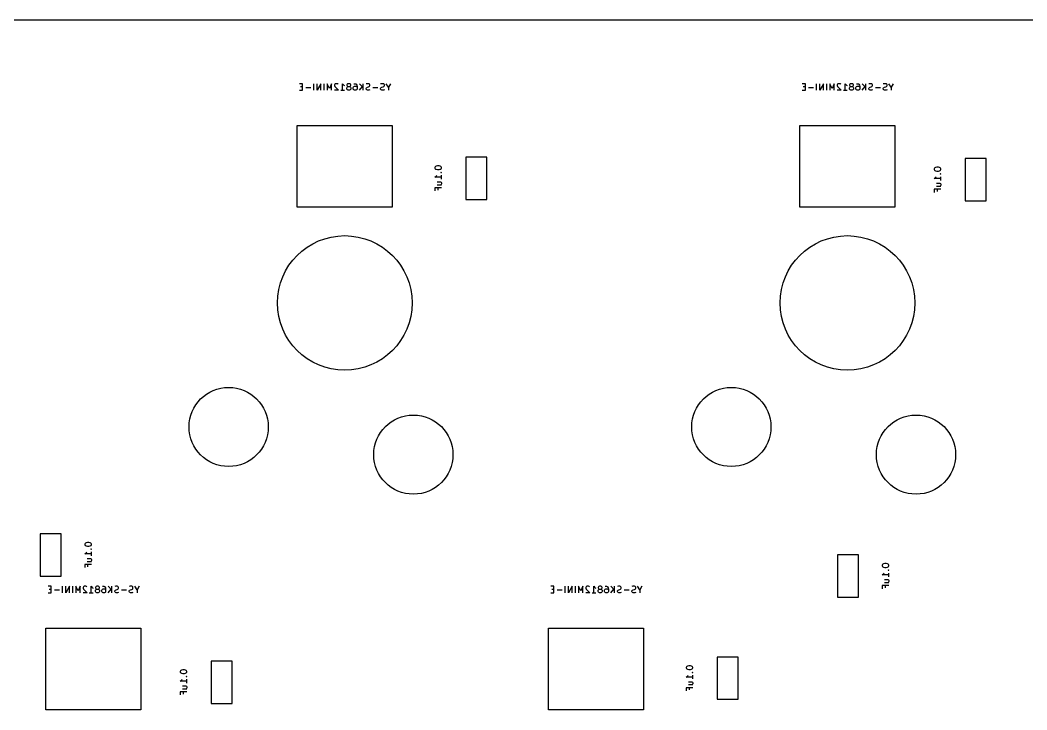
# Model space of a CAD drawing. Header units: millimetres. Extents: x -19 to 311, y -2 to 103.
# Drawn here: x 226.01 to 264.16, y 70.3 to 96.44 of the extents above; entities that cross this region are included whole.
import ezdxf

# ---------------------------------------------------------------- set-up
doc = ezdxf.new("R2010")
doc.units = ezdxf.units.MM
doc.layers.add('B.Fab', color=155, linetype='CONTINUOUS', true_color=0x585d84)
doc.layers.add('Edge.Cuts', color=254, linetype='CONTINUOUS', true_color=0xd0d2cd)

msp = doc.modelspace()

# ---------------------------------------------------------------- linework, layer by layer
at = {"layer": 'B.Fab', "linetype": 'CONTINUOUS'}
for p, q in [((236.719261, 94.036426), (236.600213, 94.036426)), ((236.719261, 93.917378), (236.635927, 93.917378)), ((236.719261, 93.786426), (236.719261, 94.036426)), ((237.028785, 93.881664), (236.838309, 93.881664)), ((237.147833, 93.786426), (237.147833, 94.036426)), ((237.409738, 94.036426), (237.266881, 93.786426)), ((237.266881, 93.786426), (237.266881, 94.036426)), ((237.409738, 93.786426), (237.409738, 94.036426)), ((237.528786, 93.786426), (237.528786, 94.036426)), ((237.731166, 93.857854), (237.647833, 94.036426)), ((237.647833, 94.036426), (237.647833, 93.786426)), ((237.8145, 94.036426), (237.731166, 93.857854)), ((237.8145, 93.786426), (237.8145, 94.036426)), ((237.933547, 94.012616), (237.921642, 93.988807)), ((237.921642, 93.988807), (237.921642, 93.964997)), ((237.921642, 93.964997), (237.933547, 93.929283)), ((237.945452, 94.024521), (237.933547, 94.012616)), ((237.933547, 93.929283), (238.076404, 93.786426)), ((237.969261, 94.036426), (237.945452, 94.024521)), ((238.028785, 94.036426), (237.969261, 94.036426)), ((238.052595, 94.024521), (238.028785, 94.036426)), ((238.064499, 94.012616), (238.052595, 94.024521)), ((238.231166, 93.786426), (238.231166, 94.036426)), ((238.231166, 94.036426), (238.254975, 94.000711)), ((238.254975, 94.000711), (238.278785, 93.976902)), ((238.278785, 93.976902), (238.302594, 93.964997)), ((238.409737, 94.012616), (238.397832, 93.988807)), ((238.397832, 93.988807), (238.397832, 93.976902)), ((238.397832, 93.976902), (238.409737, 93.953092)), ((238.397832, 93.881664), (238.409737, 93.905473)), ((238.397832, 93.834045), (238.397832, 93.881664)), ((238.421642, 94.024521), (238.409737, 94.012616)), ((238.409737, 93.953092), (238.421642, 93.941188)), ((238.409737, 93.905473), (238.421642, 93.917378)), ((238.445451, 94.036426), (238.421642, 94.024521)), ((238.421642, 93.941188), (238.445451, 93.929283)), ((238.421642, 93.917378), (238.445451, 93.929283)), ((238.49307, 94.036426), (238.445451, 94.036426)), ((238.445451, 93.929283), (238.49307, 93.929283)), ((238.51688, 94.024521), (238.49307, 94.036426)), ((238.49307, 93.929283), (238.51688, 93.941188)), ((238.49307, 93.929283), (238.51688, 93.917378)), ((238.528785, 94.012616), (238.51688, 94.024521)), ((238.51688, 93.941188), (238.528785, 93.953092)), ((238.51688, 93.917378), (238.528785, 93.905473)), ((238.540689, 93.988807), (238.528785, 94.012616)), ((238.528785, 93.953092), (238.540689, 93.976902)), ((238.528785, 93.905473), (238.540689, 93.881664)), ((238.540689, 93.976902), (238.540689, 93.988807)), ((238.540689, 93.881664), (238.540689, 93.834045)), ((238.635927, 93.893569), (238.647832, 93.917378)), ((238.635927, 93.834045), (238.635927, 93.893569)), ((238.647832, 93.917378), (238.659737, 93.929283)), ((238.659737, 94.036426), (238.707356, 94.036426)), ((238.659737, 93.929283), (238.683546, 93.941188)), ((238.683546, 93.941188), (238.731165, 93.941188)), ((238.707356, 94.036426), (238.731165, 94.024521)), ((238.731165, 94.024521), (238.74307, 94.012616)), ((238.731165, 93.941188), (238.754975, 93.929283)), ((238.74307, 94.012616), (238.76688, 93.976902)), ((238.754975, 93.929283), (238.76688, 93.917378)), ((238.76688, 93.976902), (238.778784, 93.929283)), ((238.76688, 93.917378), (238.778784, 93.893569)), ((238.778784, 93.929283), (238.778784, 93.834045)), ((238.874023, 94.036426), (239.01688, 93.893569)), ((238.874023, 93.786426), (238.981165, 93.929283)), ((239.01688, 93.786426), (239.01688, 94.036426)), ((239.159737, 94.036426), (239.124022, 94.024521)), ((239.124022, 93.857854), (239.135927, 93.881664)), ((239.124022, 93.834045), (239.124022, 93.857854)), ((239.135927, 93.881664), (239.147832, 93.893569)), ((239.147832, 93.893569), (239.171641, 93.905473)), ((239.21926, 94.036426), (239.159737, 94.036426)), ((239.171641, 93.905473), (239.21926, 93.917378)), ((239.24307, 94.024521), (239.21926, 94.036426)), ((239.21926, 93.917378), (239.24307, 93.929283)), ((239.254975, 94.012616), (239.24307, 94.024521)), ((239.24307, 93.929283), (239.254975, 93.941188)), ((239.266879, 93.988807), (239.254975, 94.012616)), ((239.254975, 93.941188), (239.266879, 93.964997)), ((239.266879, 93.964997), (239.266879, 93.988807)), ((239.564499, 93.881664), (239.374023, 93.881664)), ((239.707356, 94.036426), (239.671641, 94.024521)), ((239.671641, 93.857854), (239.683546, 93.881664)), ((239.671641, 93.834045), (239.671641, 93.857854)), ((239.683546, 93.881664), (239.695451, 93.893569)), ((239.695451, 93.893569), (239.71926, 93.905473)), ((239.766879, 94.036426), (239.707356, 94.036426)), ((239.71926, 93.905473), (239.766879, 93.917378)), ((239.790689, 94.024521), (239.766879, 94.036426)), ((239.766879, 93.917378), (239.790689, 93.929283)), ((239.802594, 94.012616), (239.790689, 94.024521)), ((239.790689, 93.929283), (239.802594, 93.941188)), ((239.814498, 93.988807), (239.802594, 94.012616)), ((239.802594, 93.941188), (239.814498, 93.964997)), ((239.814498, 93.964997), (239.814498, 93.988807)), ((239.969261, 93.905473), (239.885927, 94.036426)), ((240.052594, 94.036426), (239.969261, 93.905473)), ((239.969261, 93.905473), (239.969261, 93.786426)), ((255.769261, 94.036426), (255.650213, 94.036426)), ((255.769261, 93.917378), (255.685927, 93.917378)), ((255.769261, 93.786426), (255.769261, 94.036426)), ((256.078785, 93.881664), (255.888309, 93.881664)), ((256.197833, 93.786426), (256.197833, 94.036426)), ((256.459738, 94.036426), (256.316881, 93.786426)), ((256.316881, 93.786426), (256.316881, 94.036426)), ((256.459738, 93.786426), (256.459738, 94.036426)), ((256.578786, 93.786426), (256.578786, 94.036426)), ((256.781166, 93.857854), (256.697833, 94.036426)), ((256.697833, 94.036426), (256.697833, 93.786426)), ((256.8645, 94.036426), (256.781166, 93.857854)), ((256.8645, 93.786426), (256.8645, 94.036426)), ((256.983547, 94.012616), (256.971642, 93.988807)), ((256.971642, 93.988807), (256.971642, 93.964997)), ((256.971642, 93.964997), (256.983547, 93.929283)), ((256.995452, 94.024521), (256.983547, 94.012616)), ((256.983547, 93.929283), (257.126404, 93.786426)), ((257.019261, 94.036426), (256.995452, 94.024521)), ((257.078785, 94.036426), (257.019261, 94.036426)), ((257.102595, 94.024521), (257.078785, 94.036426)), ((257.114499, 94.012616), (257.102595, 94.024521)), ((257.281166, 93.786426), (257.281166, 94.036426)), ((257.281166, 94.036426), (257.304975, 94.000711)), ((257.304975, 94.000711), (257.328785, 93.976902)), ((257.328785, 93.976902), (257.352594, 93.964997)), ((257.459737, 94.012616), (257.447832, 93.988807)), ((257.447832, 93.988807), (257.447832, 93.976902)), ((257.447832, 93.976902), (257.459737, 93.953092)), ((257.447832, 93.881664), (257.459737, 93.905473)), ((257.447832, 93.834045), (257.447832, 93.881664)), ((257.471642, 94.024521), (257.459737, 94.012616)), ((257.459737, 93.953092), (257.471642, 93.941188)), ((257.459737, 93.905473), (257.471642, 93.917378)), ((257.495451, 94.036426), (257.471642, 94.024521)), ((257.471642, 93.941188), (257.495451, 93.929283)), ((257.471642, 93.917378), (257.495451, 93.929283)), ((257.54307, 94.036426), (257.495451, 94.036426)), ((257.495451, 93.929283), (257.54307, 93.929283)), ((257.56688, 94.024521), (257.54307, 94.036426)), ((257.54307, 93.929283), (257.56688, 93.941188)), ((257.54307, 93.929283), (257.56688, 93.917378)), ((257.578785, 94.012616), (257.56688, 94.024521)), ((257.56688, 93.941188), (257.578785, 93.953092)), ((257.56688, 93.917378), (257.578785, 93.905473)), ((257.590689, 93.988807), (257.578785, 94.012616)), ((257.578785, 93.953092), (257.590689, 93.976902)), ((257.578785, 93.905473), (257.590689, 93.881664)), ((257.590689, 93.976902), (257.590689, 93.988807)), ((257.590689, 93.881664), (257.590689, 93.834045)), ((257.685927, 93.893569), (257.697832, 93.917378)), ((257.685927, 93.834045), (257.685927, 93.893569)), ((257.697832, 93.917378), (257.709737, 93.929283)), ((257.709737, 94.036426), (257.757356, 94.036426)), ((257.709737, 93.929283), (257.733546, 93.941188)), ((257.733546, 93.941188), (257.781165, 93.941188)), ((257.757356, 94.036426), (257.781165, 94.024521)), ((257.781165, 94.024521), (257.79307, 94.012616)), ((257.781165, 93.941188), (257.804975, 93.929283)), ((257.79307, 94.012616), (257.81688, 93.976902)), ((257.804975, 93.929283), (257.81688, 93.917378)), ((257.81688, 93.976902), (257.828784, 93.929283)), ((257.81688, 93.917378), (257.828784, 93.893569)), ((257.828784, 93.929283), (257.828784, 93.834045)), ((257.924023, 94.036426), (258.06688, 93.893569)), ((257.924023, 93.786426), (258.031165, 93.929283)), ((258.06688, 93.786426), (258.06688, 94.036426)), ((258.209737, 94.036426), (258.174022, 94.024521)), ((258.174022, 93.857854), (258.185927, 93.881664)), ((258.174022, 93.834045), (258.174022, 93.857854)), ((258.185927, 93.881664), (258.197832, 93.893569)), ((258.197832, 93.893569), (258.221641, 93.905473)), ((258.26926, 94.036426), (258.209737, 94.036426)), ((258.221641, 93.905473), (258.26926, 93.917378)), ((258.29307, 94.024521), (258.26926, 94.036426)), ((258.26926, 93.917378), (258.29307, 93.929283)), ((258.304975, 94.012616), (258.29307, 94.024521)), ((258.29307, 93.929283), (258.304975, 93.941188)), ((258.316879, 93.988807), (258.304975, 94.012616)), ((258.304975, 93.941188), (258.316879, 93.964997)), ((258.316879, 93.964997), (258.316879, 93.988807)), ((258.614499, 93.881664), (258.424023, 93.881664)), ((258.757356, 94.036426), (258.721641, 94.024521)), ((258.721641, 93.857854), (258.733546, 93.881664)), ((258.721641, 93.834045), (258.721641, 93.857854)), ((258.733546, 93.881664), (258.745451, 93.893569)), ((258.745451, 93.893569), (258.76926, 93.905473)), ((258.816879, 94.036426), (258.757356, 94.036426)), ((258.76926, 93.905473), (258.816879, 93.917378)), ((258.840689, 94.024521), (258.816879, 94.036426)), ((258.816879, 93.917378), (258.840689, 93.929283)), ((258.852594, 94.012616), (258.840689, 94.024521)), ((258.840689, 93.929283), (258.852594, 93.941188)), ((258.864498, 93.988807), (258.852594, 94.012616)), ((258.852594, 93.941188), (258.864498, 93.964997)), ((258.864498, 93.964997), (258.864498, 93.988807)), ((259.019261, 93.905473), (258.935927, 94.036426)), ((259.102594, 94.036426), (259.019261, 93.905473)), ((259.019261, 93.905473), (259.019261, 93.786426)), ((236.600213, 93.786426), (236.719261, 93.786426)), ((238.076404, 93.786426), (237.921642, 93.786426)), ((238.159737, 93.786426), (238.302594, 93.786426)), ((238.409737, 93.810235), (238.397832, 93.834045)), ((238.421642, 93.79833), (238.409737, 93.810235)), ((238.445451, 93.786426), (238.421642, 93.79833)), ((238.49307, 93.786426), (238.445451, 93.786426)), ((238.51688, 93.79833), (238.49307, 93.786426)), ((238.528785, 93.810235), (238.51688, 93.79833)), ((238.540689, 93.834045), (238.528785, 93.810235)), ((238.647832, 93.810235), (238.635927, 93.834045)), ((238.659737, 93.79833), (238.647832, 93.810235)), ((238.683546, 93.786426), (238.659737, 93.79833)), ((238.731165, 93.786426), (238.683546, 93.786426)), ((238.754975, 93.79833), (238.731165, 93.786426)), ((238.76688, 93.810235), (238.754975, 93.79833)), ((238.778784, 93.834045), (238.76688, 93.810235)), ((239.135927, 93.810235), (239.124022, 93.834045)), ((239.147832, 93.79833), (239.135927, 93.810235)), ((239.171641, 93.786426), (239.147832, 93.79833)), ((239.231165, 93.786426), (239.171641, 93.786426)), ((239.266879, 93.79833), (239.231165, 93.786426)), ((239.683546, 93.810235), (239.671641, 93.834045)), ((239.695451, 93.79833), (239.683546, 93.810235)), ((239.71926, 93.786426), (239.695451, 93.79833)), ((239.778784, 93.786426), (239.71926, 93.786426)), ((239.814498, 93.79833), (239.778784, 93.786426)), ((255.650213, 93.786426), (255.769261, 93.786426)), ((257.126404, 93.786426), (256.971642, 93.786426)), ((257.209737, 93.786426), (257.352594, 93.786426)), ((257.459737, 93.810235), (257.447832, 93.834045)), ((257.471642, 93.79833), (257.459737, 93.810235)), ((257.495451, 93.786426), (257.471642, 93.79833)), ((257.54307, 93.786426), (257.495451, 93.786426)), ((257.56688, 93.79833), (257.54307, 93.786426)), ((257.578785, 93.810235), (257.56688, 93.79833)), ((257.590689, 93.834045), (257.578785, 93.810235)), ((257.697832, 93.810235), (257.685927, 93.834045)), ((257.709737, 93.79833), (257.697832, 93.810235)), ((257.733546, 93.786426), (257.709737, 93.79833)), ((257.781165, 93.786426), (257.733546, 93.786426)), ((257.804975, 93.79833), (257.781165, 93.786426)), ((257.81688, 93.810235), (257.804975, 93.79833)), ((257.828784, 93.834045), (257.81688, 93.810235)), ((258.185927, 93.810235), (258.174022, 93.834045)), ((258.197832, 93.79833), (258.185927, 93.810235)), ((258.221641, 93.786426), (258.197832, 93.79833)), ((258.281165, 93.786426), (258.221641, 93.786426)), ((258.316879, 93.79833), (258.281165, 93.786426)), ((258.733546, 93.810235), (258.721641, 93.834045)), ((258.745451, 93.79833), (258.733546, 93.810235)), ((258.76926, 93.786426), (258.745451, 93.79833)), ((258.828784, 93.786426), (258.76926, 93.786426)), ((258.864498, 93.79833), (258.828784, 93.786426)), ((242.89925, 91.2505), (242.89925, 89.6505)), ((243.69925, 91.2505), (242.89925, 91.2505)), ((243.69925, 89.6505), (243.69925, 91.2505)), ((261.82225, 91.1975), (261.82225, 89.5975)), ((262.62225, 91.1975), (261.82225, 91.1975)), ((262.62225, 89.5975), (262.62225, 91.1975)), ((241.744729, 90.885024), (241.732824, 90.861215)), ((241.732824, 90.861215), (241.732824, 90.837405)), ((241.732824, 90.837405), (241.744729, 90.813596)), ((241.756634, 90.896929), (241.744729, 90.885024)), ((241.744729, 90.813596), (241.756634, 90.801691)), ((241.780443, 90.908834), (241.756634, 90.896929)), ((241.828062, 90.920738), (241.780443, 90.908834)), ((241.887586, 90.920738), (241.828062, 90.920738)), ((241.935205, 90.908834), (241.887586, 90.920738)), ((241.959015, 90.896929), (241.935205, 90.908834)), ((241.97092, 90.885024), (241.959015, 90.896929)), ((241.959015, 90.801691), (241.97092, 90.813596)), ((241.982824, 90.861215), (241.97092, 90.885024)), ((241.97092, 90.813596), (241.982824, 90.837405)), ((241.982824, 90.837405), (241.982824, 90.861215)), ((260.667729, 90.832024), (260.655824, 90.808215)), ((260.655824, 90.808215), (260.655824, 90.784405)), ((260.679634, 90.843929), (260.667729, 90.832024)), ((260.703443, 90.855834), (260.679634, 90.843929)), ((260.751062, 90.867738), (260.703443, 90.855834)), ((260.810586, 90.867738), (260.751062, 90.867738)), ((260.858205, 90.855834), (260.810586, 90.867738)), ((260.882015, 90.843929), (260.858205, 90.855834)), ((260.89392, 90.832024), (260.882015, 90.843929)), ((260.905824, 90.808215), (260.89392, 90.832024)), ((260.905824, 90.784405), (260.905824, 90.808215)), ((241.732824, 90.492167), (241.768539, 90.515976)), ((241.982824, 90.492167), (241.732824, 90.492167)), ((241.756634, 90.801691), (241.780443, 90.789786)), ((241.768539, 90.515976), (241.792348, 90.539786)), ((241.780443, 90.789786), (241.828062, 90.777881)), ((241.792348, 90.539786), (241.804253, 90.563595)), ((241.828062, 90.777881), (241.887586, 90.777881)), ((241.887586, 90.777881), (241.935205, 90.789786)), ((241.935205, 90.789786), (241.959015, 90.801691)), ((241.97092, 90.682643), (241.959015, 90.670739)), ((241.959015, 90.670739), (241.97092, 90.658834)), ((241.959015, 90.670739), (241.982824, 90.670739)), ((241.982824, 90.670739), (241.97092, 90.682643)), ((241.97092, 90.658834), (241.982824, 90.670739)), ((241.982824, 90.420738), (241.982824, 90.563595)), ((260.655824, 90.784405), (260.667729, 90.760596)), ((260.655824, 90.439167), (260.691539, 90.462976)), ((260.905824, 90.439167), (260.655824, 90.439167)), ((260.667729, 90.760596), (260.679634, 90.748691)), ((260.679634, 90.748691), (260.703443, 90.736786)), ((260.691539, 90.462976), (260.715348, 90.486786)), ((260.703443, 90.736786), (260.751062, 90.724881)), ((260.715348, 90.486786), (260.727253, 90.510595)), ((260.751062, 90.724881), (260.810586, 90.724881)), ((260.810586, 90.724881), (260.858205, 90.736786)), ((260.858205, 90.736786), (260.882015, 90.748691)), ((260.882015, 90.748691), (260.89392, 90.760596)), ((260.89392, 90.629643), (260.882015, 90.617739)), ((260.882015, 90.617739), (260.89392, 90.605834)), ((260.882015, 90.617739), (260.905824, 90.617739)), ((260.89392, 90.760596), (260.905824, 90.784405)), ((260.905824, 90.617739), (260.89392, 90.629643)), ((260.89392, 90.605834), (260.905824, 90.617739)), ((260.905824, 90.367738), (260.905824, 90.510595)), ((241.982824, 90.087406), (241.732824, 90.087406)), ((241.732824, 90.087406), (241.732824, 89.968358)), ((241.816158, 90.313596), (241.94711, 90.313596)), ((241.816158, 90.206453), (241.982824, 90.206453)), ((241.851872, 90.004072), (241.851872, 90.087406)), ((241.94711, 90.313596), (241.97092, 90.301691)), ((241.97092, 90.218358), (241.959015, 90.206453)), ((241.97092, 90.301691), (241.982824, 90.277881)), ((241.982824, 90.242167), (241.97092, 90.218358)), ((241.982824, 90.277881), (241.982824, 90.242167)), ((260.739158, 90.260596), (260.87011, 90.260596)), ((260.739158, 90.153453), (260.905824, 90.153453)), ((260.87011, 90.260596), (260.89392, 90.248691)), ((260.89392, 90.165358), (260.882015, 90.153453)), ((260.89392, 90.248691), (260.905824, 90.224881)), ((260.905824, 90.189167), (260.89392, 90.165358)), ((260.905824, 90.224881), (260.905824, 90.189167)), ((260.905824, 90.034406), (260.655824, 90.034406)), ((260.655824, 90.034406), (260.655824, 89.915358)), ((260.774872, 89.951072), (260.774872, 90.034406)), ((242.89925, 89.6505), (243.69925, 89.6505)), ((261.82225, 89.5975), (262.62225, 89.5975)), ((226.77025, 76.9735), (226.77025, 75.3735)), ((227.57025, 76.9735), (226.77025, 76.9735)), ((227.57025, 75.3735), (227.57025, 76.9735)), ((228.475729, 76.608024), (228.463824, 76.584215)), ((228.463824, 76.584215), (228.463824, 76.560405)), ((228.463824, 76.560405), (228.475729, 76.536596)), ((228.487634, 76.619929), (228.475729, 76.608024)), ((228.475729, 76.536596), (228.487634, 76.524691)), ((228.511443, 76.631834), (228.487634, 76.619929)), ((228.487634, 76.524691), (228.511443, 76.512786)), ((228.559062, 76.643738), (228.511443, 76.631834)), ((228.511443, 76.512786), (228.559062, 76.500881)), ((228.618586, 76.643738), (228.559062, 76.643738)), ((228.559062, 76.500881), (228.618586, 76.500881)), ((228.666205, 76.631834), (228.618586, 76.643738)), ((228.618586, 76.500881), (228.666205, 76.512786)), ((228.690015, 76.619929), (228.666205, 76.631834)), ((228.666205, 76.512786), (228.690015, 76.524691)), ((228.70192, 76.608024), (228.690015, 76.619929)), ((228.690015, 76.524691), (228.70192, 76.536596)), ((228.70192, 76.405643), (228.690015, 76.393739)), ((228.690015, 76.393739), (228.70192, 76.381834)), ((228.690015, 76.393739), (228.713824, 76.393739)), ((228.713824, 76.584215), (228.70192, 76.608024)), ((228.70192, 76.536596), (228.713824, 76.560405)), ((228.713824, 76.393739), (228.70192, 76.405643)), ((228.70192, 76.381834), (228.713824, 76.393739)), ((228.713824, 76.560405), (228.713824, 76.584215)), ((228.463824, 76.215167), (228.499539, 76.238976)), ((228.713824, 76.215167), (228.463824, 76.215167)), ((228.499539, 76.238976), (228.523348, 76.262786)), ((228.523348, 76.262786), (228.535253, 76.286595)), ((228.547158, 76.036596), (228.67811, 76.036596)), ((228.547158, 75.929453), (228.713824, 75.929453)), ((228.67811, 76.036596), (228.70192, 76.024691)), ((228.70192, 75.941358), (228.690015, 75.929453)), ((228.70192, 76.024691), (228.713824, 76.000881)), ((228.713824, 75.965167), (228.70192, 75.941358)), ((228.713824, 76.143738), (228.713824, 76.286595)), ((228.713824, 76.000881), (228.713824, 75.965167)), ((256.98975, 76.175), (256.98975, 74.575)), ((257.78975, 76.175), (256.98975, 76.175)), ((257.78975, 74.575), (257.78975, 76.175)), ((228.713824, 75.810406), (228.463824, 75.810406)), ((228.463824, 75.810406), (228.463824, 75.691358)), ((228.582872, 75.727072), (228.582872, 75.810406)), ((258.695229, 75.809524), (258.683324, 75.785715)), ((258.683324, 75.785715), (258.683324, 75.761905)), ((258.683324, 75.761905), (258.695229, 75.738096)), ((258.707134, 75.821429), (258.695229, 75.809524)), ((258.695229, 75.738096), (258.707134, 75.726191)), ((258.730943, 75.833334), (258.707134, 75.821429)), ((258.707134, 75.726191), (258.730943, 75.714286)), ((258.778562, 75.845238), (258.730943, 75.833334)), ((258.730943, 75.714286), (258.778562, 75.702381)), ((258.838086, 75.845238), (258.778562, 75.845238)), ((258.778562, 75.702381), (258.838086, 75.702381)), ((258.885705, 75.833334), (258.838086, 75.845238)), ((258.838086, 75.702381), (258.885705, 75.714286)), ((258.909515, 75.821429), (258.885705, 75.833334)), ((258.885705, 75.714286), (258.909515, 75.726191)), ((258.92142, 75.809524), (258.909515, 75.821429)), ((258.909515, 75.726191), (258.92142, 75.738096)), ((258.92142, 75.607143), (258.909515, 75.595239)), ((258.909515, 75.595239), (258.92142, 75.583334)), ((258.909515, 75.595239), (258.933324, 75.595239)), ((258.933324, 75.785715), (258.92142, 75.809524)), ((258.92142, 75.738096), (258.933324, 75.761905)), ((258.933324, 75.595239), (258.92142, 75.607143)), ((258.92142, 75.583334), (258.933324, 75.595239)), ((258.933324, 75.761905), (258.933324, 75.785715)), ((226.77025, 75.3735), (227.57025, 75.3735)), ((258.683324, 75.416667), (258.719039, 75.440476)), ((258.933324, 75.416667), (258.683324, 75.416667)), ((258.719039, 75.440476), (258.742848, 75.464286)), ((258.742848, 75.464286), (258.754753, 75.488095)), ((258.766658, 75.238096), (258.89761, 75.238096)), ((258.89761, 75.238096), (258.92142, 75.226191)), ((258.92142, 75.226191), (258.933324, 75.202381)), ((258.933324, 75.166667), (258.92142, 75.142858)), ((258.933324, 75.345238), (258.933324, 75.488095)), ((258.933324, 75.202381), (258.933324, 75.166667)), ((227.194261, 74.986426), (227.075213, 74.986426)), ((227.194261, 74.867378), (227.110927, 74.867378)), ((227.194261, 74.736426), (227.194261, 74.986426)), ((227.503785, 74.831664), (227.313309, 74.831664)), ((227.622833, 74.736426), (227.622833, 74.986426)), ((227.884738, 74.986426), (227.741881, 74.736426)), ((227.741881, 74.736426), (227.741881, 74.986426)), ((227.884738, 74.736426), (227.884738, 74.986426)), ((228.003786, 74.736426), (228.003786, 74.986426)), ((228.206166, 74.807854), (228.122833, 74.986426)), ((228.122833, 74.986426), (228.122833, 74.736426)), ((228.2895, 74.986426), (228.206166, 74.807854)), ((228.2895, 74.736426), (228.2895, 74.986426)), ((228.408547, 74.962616), (228.396642, 74.938807)), ((228.396642, 74.938807), (228.396642, 74.914997)), ((228.396642, 74.914997), (228.408547, 74.879283)), ((228.420452, 74.974521), (228.408547, 74.962616)), ((228.408547, 74.879283), (228.551404, 74.736426)), ((228.444261, 74.986426), (228.420452, 74.974521)), ((228.503785, 74.986426), (228.444261, 74.986426)), ((228.527595, 74.974521), (228.503785, 74.986426)), ((228.539499, 74.962616), (228.527595, 74.974521)), ((228.706166, 74.736426), (228.706166, 74.986426)), ((228.706166, 74.986426), (228.729975, 74.950711)), ((228.729975, 74.950711), (228.753785, 74.926902)), ((228.753785, 74.926902), (228.777594, 74.914997)), ((228.884737, 74.962616), (228.872832, 74.938807)), ((228.872832, 74.938807), (228.872832, 74.926902)), ((228.872832, 74.926902), (228.884737, 74.903092)), ((228.872832, 74.831664), (228.884737, 74.855473)), ((228.872832, 74.784045), (228.872832, 74.831664)), ((228.884737, 74.760235), (228.872832, 74.784045)), ((228.896642, 74.974521), (228.884737, 74.962616)), ((228.884737, 74.903092), (228.896642, 74.891188)), ((228.884737, 74.855473), (228.896642, 74.867378)), ((228.920451, 74.986426), (228.896642, 74.974521)), ((228.896642, 74.891188), (228.920451, 74.879283)), ((228.896642, 74.867378), (228.920451, 74.879283)), ((228.96807, 74.986426), (228.920451, 74.986426)), ((228.920451, 74.879283), (228.96807, 74.879283)), ((228.99188, 74.974521), (228.96807, 74.986426)), ((228.96807, 74.879283), (228.99188, 74.891188)), ((228.96807, 74.879283), (228.99188, 74.867378)), ((229.003785, 74.962616), (228.99188, 74.974521)), ((228.99188, 74.891188), (229.003785, 74.903092)), ((228.99188, 74.867378), (229.003785, 74.855473)), ((229.015689, 74.938807), (229.003785, 74.962616)), ((229.003785, 74.903092), (229.015689, 74.926902)), ((229.003785, 74.855473), (229.015689, 74.831664)), ((229.015689, 74.784045), (229.003785, 74.760235)), ((229.015689, 74.926902), (229.015689, 74.938807)), ((229.015689, 74.831664), (229.015689, 74.784045)), ((229.110927, 74.843569), (229.122832, 74.867378)), ((229.110927, 74.784045), (229.110927, 74.843569)), ((229.122832, 74.760235), (229.110927, 74.784045)), ((229.122832, 74.867378), (229.134737, 74.879283)), ((229.134737, 74.986426), (229.182356, 74.986426)), ((229.134737, 74.879283), (229.158546, 74.891188)), ((229.158546, 74.891188), (229.206165, 74.891188)), ((229.182356, 74.986426), (229.206165, 74.974521)), ((229.206165, 74.974521), (229.21807, 74.962616)), ((229.206165, 74.891188), (229.229975, 74.879283)), ((229.21807, 74.962616), (229.24188, 74.926902)), ((229.229975, 74.879283), (229.24188, 74.867378)), ((229.24188, 74.926902), (229.253784, 74.879283)), ((229.24188, 74.867378), (229.253784, 74.843569)), ((229.253784, 74.784045), (229.24188, 74.760235)), ((229.253784, 74.879283), (229.253784, 74.784045)), ((229.349023, 74.986426), (229.49188, 74.843569)), ((229.349023, 74.736426), (229.456165, 74.879283)), ((229.49188, 74.736426), (229.49188, 74.986426)), ((229.634737, 74.986426), (229.599022, 74.974521)), ((229.599022, 74.807854), (229.610927, 74.831664)), ((229.599022, 74.784045), (229.599022, 74.807854)), ((229.610927, 74.760235), (229.599022, 74.784045)), ((229.610927, 74.831664), (229.622832, 74.843569)), ((229.622832, 74.843569), (229.646641, 74.855473)), ((229.69426, 74.986426), (229.634737, 74.986426)), ((229.646641, 74.855473), (229.69426, 74.867378)), ((229.71807, 74.974521), (229.69426, 74.986426)), ((229.69426, 74.867378), (229.71807, 74.879283)), ((229.729975, 74.962616), (229.71807, 74.974521)), ((229.71807, 74.879283), (229.729975, 74.891188)), ((229.741879, 74.938807), (229.729975, 74.962616)), ((229.729975, 74.891188), (229.741879, 74.914997)), ((229.741879, 74.914997), (229.741879, 74.938807)), ((230.039499, 74.831664), (229.849023, 74.831664)), ((230.182356, 74.986426), (230.146641, 74.974521)), ((230.146641, 74.807854), (230.158546, 74.831664)), ((230.146641, 74.784045), (230.146641, 74.807854)), ((230.158546, 74.760235), (230.146641, 74.784045)), ((230.158546, 74.831664), (230.170451, 74.843569)), ((230.170451, 74.843569), (230.19426, 74.855473)), ((230.241879, 74.986426), (230.182356, 74.986426)), ((230.19426, 74.855473), (230.241879, 74.867378)), ((230.265689, 74.974521), (230.241879, 74.986426)), ((230.241879, 74.867378), (230.265689, 74.879283)), ((230.277594, 74.962616), (230.265689, 74.974521)), ((230.265689, 74.879283), (230.277594, 74.891188)), ((230.289498, 74.938807), (230.277594, 74.962616)), ((230.277594, 74.891188), (230.289498, 74.914997)), ((230.289498, 74.914997), (230.289498, 74.938807)), ((230.444261, 74.855473), (230.360927, 74.986426)), ((230.527594, 74.986426), (230.444261, 74.855473)), ((230.444261, 74.855473), (230.444261, 74.736426)), ((246.244261, 74.986426), (246.125213, 74.986426)), ((246.244261, 74.867378), (246.160927, 74.867378)), ((246.244261, 74.736426), (246.244261, 74.986426)), ((246.553785, 74.831664), (246.363309, 74.831664)), ((246.672833, 74.736426), (246.672833, 74.986426)), ((246.934738, 74.986426), (246.791881, 74.736426)), ((246.791881, 74.736426), (246.791881, 74.986426)), ((246.934738, 74.736426), (246.934738, 74.986426)), ((247.053786, 74.736426), (247.053786, 74.986426)), ((247.256166, 74.807854), (247.172833, 74.986426)), ((247.172833, 74.986426), (247.172833, 74.736426)), ((247.3395, 74.986426), (247.256166, 74.807854)), ((247.3395, 74.736426), (247.3395, 74.986426)), ((247.458547, 74.962616), (247.446642, 74.938807)), ((247.446642, 74.938807), (247.446642, 74.914997)), ((247.446642, 74.914997), (247.458547, 74.879283)), ((247.470452, 74.974521), (247.458547, 74.962616)), ((247.458547, 74.879283), (247.601404, 74.736426)), ((247.494261, 74.986426), (247.470452, 74.974521)), ((247.553785, 74.986426), (247.494261, 74.986426)), ((247.577595, 74.974521), (247.553785, 74.986426)), ((247.589499, 74.962616), (247.577595, 74.974521)), ((247.756166, 74.736426), (247.756166, 74.986426)), ((247.756166, 74.986426), (247.779975, 74.950711)), ((247.779975, 74.950711), (247.803785, 74.926902)), ((247.803785, 74.926902), (247.827594, 74.914997)), ((247.934737, 74.962616), (247.922832, 74.938807)), ((247.922832, 74.938807), (247.922832, 74.926902)), ((247.922832, 74.926902), (247.934737, 74.903092)), ((247.922832, 74.831664), (247.934737, 74.855473)), ((247.922832, 74.784045), (247.922832, 74.831664)), ((247.934737, 74.760235), (247.922832, 74.784045)), ((247.946642, 74.974521), (247.934737, 74.962616)), ((247.934737, 74.903092), (247.946642, 74.891188)), ((247.934737, 74.855473), (247.946642, 74.867378)), ((247.970451, 74.986426), (247.946642, 74.974521)), ((247.946642, 74.891188), (247.970451, 74.879283)), ((247.946642, 74.867378), (247.970451, 74.879283)), ((248.01807, 74.986426), (247.970451, 74.986426)), ((247.970451, 74.879283), (248.01807, 74.879283)), ((248.04188, 74.974521), (248.01807, 74.986426)), ((248.01807, 74.879283), (248.04188, 74.891188)), ((248.01807, 74.879283), (248.04188, 74.867378)), ((248.053785, 74.962616), (248.04188, 74.974521)), ((248.04188, 74.891188), (248.053785, 74.903092)), ((248.04188, 74.867378), (248.053785, 74.855473)), ((248.065689, 74.938807), (248.053785, 74.962616)), ((248.053785, 74.903092), (248.065689, 74.926902)), ((248.053785, 74.855473), (248.065689, 74.831664)), ((248.065689, 74.784045), (248.053785, 74.760235)), ((248.065689, 74.926902), (248.065689, 74.938807)), ((248.065689, 74.831664), (248.065689, 74.784045)), ((248.160927, 74.843569), (248.172832, 74.867378)), ((248.160927, 74.784045), (248.160927, 74.843569)), ((248.172832, 74.760235), (248.160927, 74.784045)), ((248.172832, 74.867378), (248.184737, 74.879283)), ((248.184737, 74.986426), (248.232356, 74.986426)), ((248.184737, 74.879283), (248.208546, 74.891188)), ((248.208546, 74.891188), (248.256165, 74.891188)), ((248.232356, 74.986426), (248.256165, 74.974521)), ((248.256165, 74.974521), (248.26807, 74.962616)), ((248.256165, 74.891188), (248.279975, 74.879283)), ((248.26807, 74.962616), (248.29188, 74.926902)), ((248.279975, 74.879283), (248.29188, 74.867378)), ((248.29188, 74.926902), (248.303784, 74.879283)), ((248.29188, 74.867378), (248.303784, 74.843569)), ((248.303784, 74.784045), (248.29188, 74.760235)), ((248.303784, 74.879283), (248.303784, 74.784045)), ((248.399023, 74.986426), (248.54188, 74.843569)), ((248.399023, 74.736426), (248.506165, 74.879283)), ((248.54188, 74.736426), (248.54188, 74.986426)), ((248.684737, 74.986426), (248.649022, 74.974521)), ((248.649022, 74.807854), (248.660927, 74.831664)), ((248.649022, 74.784045), (248.649022, 74.807854)), ((248.660927, 74.760235), (248.649022, 74.784045)), ((248.660927, 74.831664), (248.672832, 74.843569)), ((248.672832, 74.843569), (248.696641, 74.855473)), ((248.74426, 74.986426), (248.684737, 74.986426)), ((248.696641, 74.855473), (248.74426, 74.867378)), ((248.76807, 74.974521), (248.74426, 74.986426)), ((248.74426, 74.867378), (248.76807, 74.879283)), ((248.779975, 74.962616), (248.76807, 74.974521)), ((248.76807, 74.879283), (248.779975, 74.891188)), ((248.791879, 74.938807), (248.779975, 74.962616)), ((248.779975, 74.891188), (248.791879, 74.914997)), ((248.791879, 74.914997), (248.791879, 74.938807)), ((249.089499, 74.831664), (248.899023, 74.831664)), ((249.232356, 74.986426), (249.196641, 74.974521)), ((249.196641, 74.807854), (249.208546, 74.831664)), ((249.196641, 74.784045), (249.196641, 74.807854)), ((249.208546, 74.760235), (249.196641, 74.784045)), ((249.208546, 74.831664), (249.220451, 74.843569)), ((249.220451, 74.843569), (249.24426, 74.855473)), ((249.291879, 74.986426), (249.232356, 74.986426)), ((249.24426, 74.855473), (249.291879, 74.867378)), ((249.315689, 74.974521), (249.291879, 74.986426)), ((249.291879, 74.867378), (249.315689, 74.879283)), ((249.327594, 74.962616), (249.315689, 74.974521)), ((249.315689, 74.879283), (249.327594, 74.891188)), ((249.339498, 74.938807), (249.327594, 74.962616)), ((249.327594, 74.891188), (249.339498, 74.914997)), ((249.339498, 74.914997), (249.339498, 74.938807)), ((249.494261, 74.855473), (249.410927, 74.986426)), ((249.577594, 74.986426), (249.494261, 74.855473)), ((249.494261, 74.855473), (249.494261, 74.736426)), ((258.933324, 75.011906), (258.683324, 75.011906)), ((258.683324, 75.011906), (258.683324, 74.892858)), ((258.766658, 75.130953), (258.933324, 75.130953)), ((258.802372, 74.928572), (258.802372, 75.011906)), ((258.92142, 75.142858), (258.909515, 75.130953)), ((227.075213, 74.736426), (227.194261, 74.736426)), ((228.551404, 74.736426), (228.396642, 74.736426)), ((228.634737, 74.736426), (228.777594, 74.736426)), ((228.896642, 74.74833), (228.884737, 74.760235)), ((228.920451, 74.736426), (228.896642, 74.74833)), ((228.96807, 74.736426), (228.920451, 74.736426)), ((228.99188, 74.74833), (228.96807, 74.736426)), ((229.003785, 74.760235), (228.99188, 74.74833)), ((229.134737, 74.74833), (229.122832, 74.760235)), ((229.158546, 74.736426), (229.134737, 74.74833)), ((229.206165, 74.736426), (229.158546, 74.736426)), ((229.229975, 74.74833), (229.206165, 74.736426)), ((229.24188, 74.760235), (229.229975, 74.74833)), ((229.622832, 74.74833), (229.610927, 74.760235)), ((229.646641, 74.736426), (229.622832, 74.74833)), ((229.706165, 74.736426), (229.646641, 74.736426)), ((229.741879, 74.74833), (229.706165, 74.736426)), ((230.170451, 74.74833), (230.158546, 74.760235)), ((230.19426, 74.736426), (230.170451, 74.74833)), ((230.253784, 74.736426), (230.19426, 74.736426)), ((230.289498, 74.74833), (230.253784, 74.736426)), ((246.125213, 74.736426), (246.244261, 74.736426)), ((247.601404, 74.736426), (247.446642, 74.736426)), ((247.684737, 74.736426), (247.827594, 74.736426)), ((247.946642, 74.74833), (247.934737, 74.760235)), ((247.970451, 74.736426), (247.946642, 74.74833)), ((248.01807, 74.736426), (247.970451, 74.736426)), ((248.04188, 74.74833), (248.01807, 74.736426)), ((248.053785, 74.760235), (248.04188, 74.74833)), ((248.184737, 74.74833), (248.172832, 74.760235)), ((248.208546, 74.736426), (248.184737, 74.74833)), ((248.256165, 74.736426), (248.208546, 74.736426)), ((248.279975, 74.74833), (248.256165, 74.736426)), ((248.29188, 74.760235), (248.279975, 74.74833)), ((248.672832, 74.74833), (248.660927, 74.760235)), ((248.696641, 74.736426), (248.672832, 74.74833)), ((248.756165, 74.736426), (248.696641, 74.736426)), ((248.791879, 74.74833), (248.756165, 74.736426)), ((249.220451, 74.74833), (249.208546, 74.760235)), ((249.24426, 74.736426), (249.220451, 74.74833)), ((249.303784, 74.736426), (249.24426, 74.736426)), ((249.339498, 74.74833), (249.303784, 74.736426)), ((256.98975, 74.575), (257.78975, 74.575)), ((233.24725, 72.1475), (233.24725, 70.5475)), ((234.04725, 72.1475), (233.24725, 72.1475)), ((234.04725, 70.5475), (234.04725, 72.1475)), ((252.42425, 72.301), (252.42425, 70.701)), ((253.22425, 72.301), (252.42425, 72.301)), ((253.22425, 70.701), (253.22425, 72.301)), ((232.092729, 71.782024), (232.080824, 71.758215)), ((232.080824, 71.758215), (232.080824, 71.734405)), ((232.080824, 71.734405), (232.092729, 71.710596)), ((232.104634, 71.793929), (232.092729, 71.782024)), ((232.128443, 71.805834), (232.104634, 71.793929)), ((232.176062, 71.817738), (232.128443, 71.805834)), ((232.235586, 71.817738), (232.176062, 71.817738)), ((232.283205, 71.805834), (232.235586, 71.817738)), ((232.307015, 71.793929), (232.283205, 71.805834)), ((232.31892, 71.782024), (232.307015, 71.793929)), ((232.330824, 71.758215), (232.31892, 71.782024)), ((232.31892, 71.710596), (232.330824, 71.734405)), ((232.330824, 71.734405), (232.330824, 71.758215)), ((251.269729, 71.935524), (251.257824, 71.911715)), ((251.257824, 71.911715), (251.257824, 71.887905)), ((251.257824, 71.887905), (251.269729, 71.864096)), ((251.281634, 71.947429), (251.269729, 71.935524)), ((251.269729, 71.864096), (251.281634, 71.852191)), ((251.305443, 71.959334), (251.281634, 71.947429)), ((251.281634, 71.852191), (251.305443, 71.840286)), ((251.353062, 71.971238), (251.305443, 71.959334)), ((251.305443, 71.840286), (251.353062, 71.828381)), ((251.412586, 71.971238), (251.353062, 71.971238)), ((251.353062, 71.828381), (251.412586, 71.828381)), ((251.460205, 71.959334), (251.412586, 71.971238)), ((251.412586, 71.828381), (251.460205, 71.840286)), ((251.484015, 71.947429), (251.460205, 71.959334)), ((251.460205, 71.840286), (251.484015, 71.852191)), ((251.49592, 71.935524), (251.484015, 71.947429)), ((251.484015, 71.852191), (251.49592, 71.864096)), ((251.49592, 71.733143), (251.484015, 71.721239)), ((251.507824, 71.911715), (251.49592, 71.935524)), ((251.49592, 71.864096), (251.507824, 71.887905)), ((251.507824, 71.721239), (251.49592, 71.733143)), ((251.507824, 71.887905), (251.507824, 71.911715)), ((232.080824, 71.389167), (232.116539, 71.412976)), ((232.330824, 71.389167), (232.080824, 71.389167)), ((232.092729, 71.710596), (232.104634, 71.698691)), ((232.104634, 71.698691), (232.128443, 71.686786)), ((232.116539, 71.412976), (232.140348, 71.436786)), ((232.128443, 71.686786), (232.176062, 71.674881)), ((232.140348, 71.436786), (232.152253, 71.460595)), ((232.176062, 71.674881), (232.235586, 71.674881)), ((232.235586, 71.674881), (232.283205, 71.686786)), ((232.283205, 71.686786), (232.307015, 71.698691)), ((232.307015, 71.698691), (232.31892, 71.710596)), ((232.31892, 71.579643), (232.307015, 71.567739)), ((232.307015, 71.567739), (232.31892, 71.555834)), ((232.307015, 71.567739), (232.330824, 71.567739)), ((232.330824, 71.567739), (232.31892, 71.579643)), ((232.31892, 71.555834), (232.330824, 71.567739)), ((232.330824, 71.317738), (232.330824, 71.460595)), ((251.257824, 71.542667), (251.293539, 71.566476)), ((251.507824, 71.542667), (251.257824, 71.542667)), ((251.293539, 71.566476), (251.317348, 71.590286)), ((251.317348, 71.590286), (251.329253, 71.614095)), ((251.341158, 71.364096), (251.47211, 71.364096)), ((251.47211, 71.364096), (251.49592, 71.352191)), ((251.484015, 71.721239), (251.49592, 71.709334)), ((251.484015, 71.721239), (251.507824, 71.721239)), ((251.49592, 71.709334), (251.507824, 71.721239)), ((251.49592, 71.352191), (251.507824, 71.328381)), ((251.507824, 71.471238), (251.507824, 71.614095)), ((232.330824, 70.984406), (232.080824, 70.984406)), ((232.080824, 70.984406), (232.080824, 70.865358)), ((232.164158, 71.210596), (232.29511, 71.210596)), ((232.164158, 71.103453), (232.330824, 71.103453)), ((232.199872, 70.901072), (232.199872, 70.984406)), ((232.29511, 71.210596), (232.31892, 71.198691)), ((232.31892, 71.115358), (232.307015, 71.103453)), ((232.31892, 71.198691), (232.330824, 71.174881)), ((232.330824, 71.139167), (232.31892, 71.115358)), ((232.330824, 71.174881), (232.330824, 71.139167)), ((251.507824, 71.137906), (251.257824, 71.137906)), ((251.257824, 71.137906), (251.257824, 71.018858)), ((251.341158, 71.256953), (251.507824, 71.256953)), ((251.376872, 71.054572), (251.376872, 71.137906)), ((251.49592, 71.268858), (251.484015, 71.256953)), ((251.507824, 71.292667), (251.49592, 71.268858)), ((251.507824, 71.328381), (251.507824, 71.292667)), ((252.42425, 70.701), (253.22425, 70.701)), ((233.24725, 70.5475), (234.04725, 70.5475))]:
    msp.add_line(p, q, dxfattribs=at)
at = {"layer": 'B.Fab'}
for centre, radius in [((238.3145, 85.725), 2.549999), ((257.3645, 85.725), 2.549999), ((233.9145, 81.025), 1.499999), ((252.9645, 81.025), 1.499999), ((240.9145, 79.975), 1.499999), ((259.9645, 79.975), 1.499999)]:
    msp.add_circle(centre, radius, dxfattribs=at)
at = {"layer": 'Edge.Cuts', "linetype": 'CONTINUOUS'}
for p, q in [((305.330002, 96.445), (166.491, 96.445)), ((236.5145, 92.45), (240.1145, 92.45)), ((236.5145, 89.35), (236.5145, 92.45)), ((240.1145, 92.45), (240.1145, 89.35)), ((255.5645, 92.45), (259.1645, 92.45)), ((255.5645, 89.35), (255.5645, 92.45)), ((259.1645, 92.45), (259.1645, 89.35)), ((240.1145, 89.35), (236.5145, 89.35)), ((259.1645, 89.35), (255.5645, 89.35)), ((226.9895, 73.4), (230.5895, 73.4)), ((226.9895, 70.3), (226.9895, 73.4)), ((230.5895, 73.4), (230.5895, 70.3)), ((246.0395, 73.4), (249.6395, 73.4)), ((246.0395, 70.3), (246.0395, 73.4)), ((249.6395, 73.4), (249.6395, 70.3)), ((230.5895, 70.3), (226.9895, 70.3)), ((249.6395, 70.3), (246.0395, 70.3))]:
    msp.add_line(p, q, dxfattribs=at)
at = {"layer": 'Edge.Cuts'}
for centre, radius in [((238.3145, 85.725), 2.549999), ((257.3645, 85.725), 2.549999), ((233.9145, 81.025), 1.499999), ((252.9645, 81.025), 1.499999), ((240.9145, 79.975), 1.499999), ((259.9645, 79.975), 1.499999)]:
    msp.add_circle(centre, radius, dxfattribs=at)

doc.saveas('drawing.dxf')
